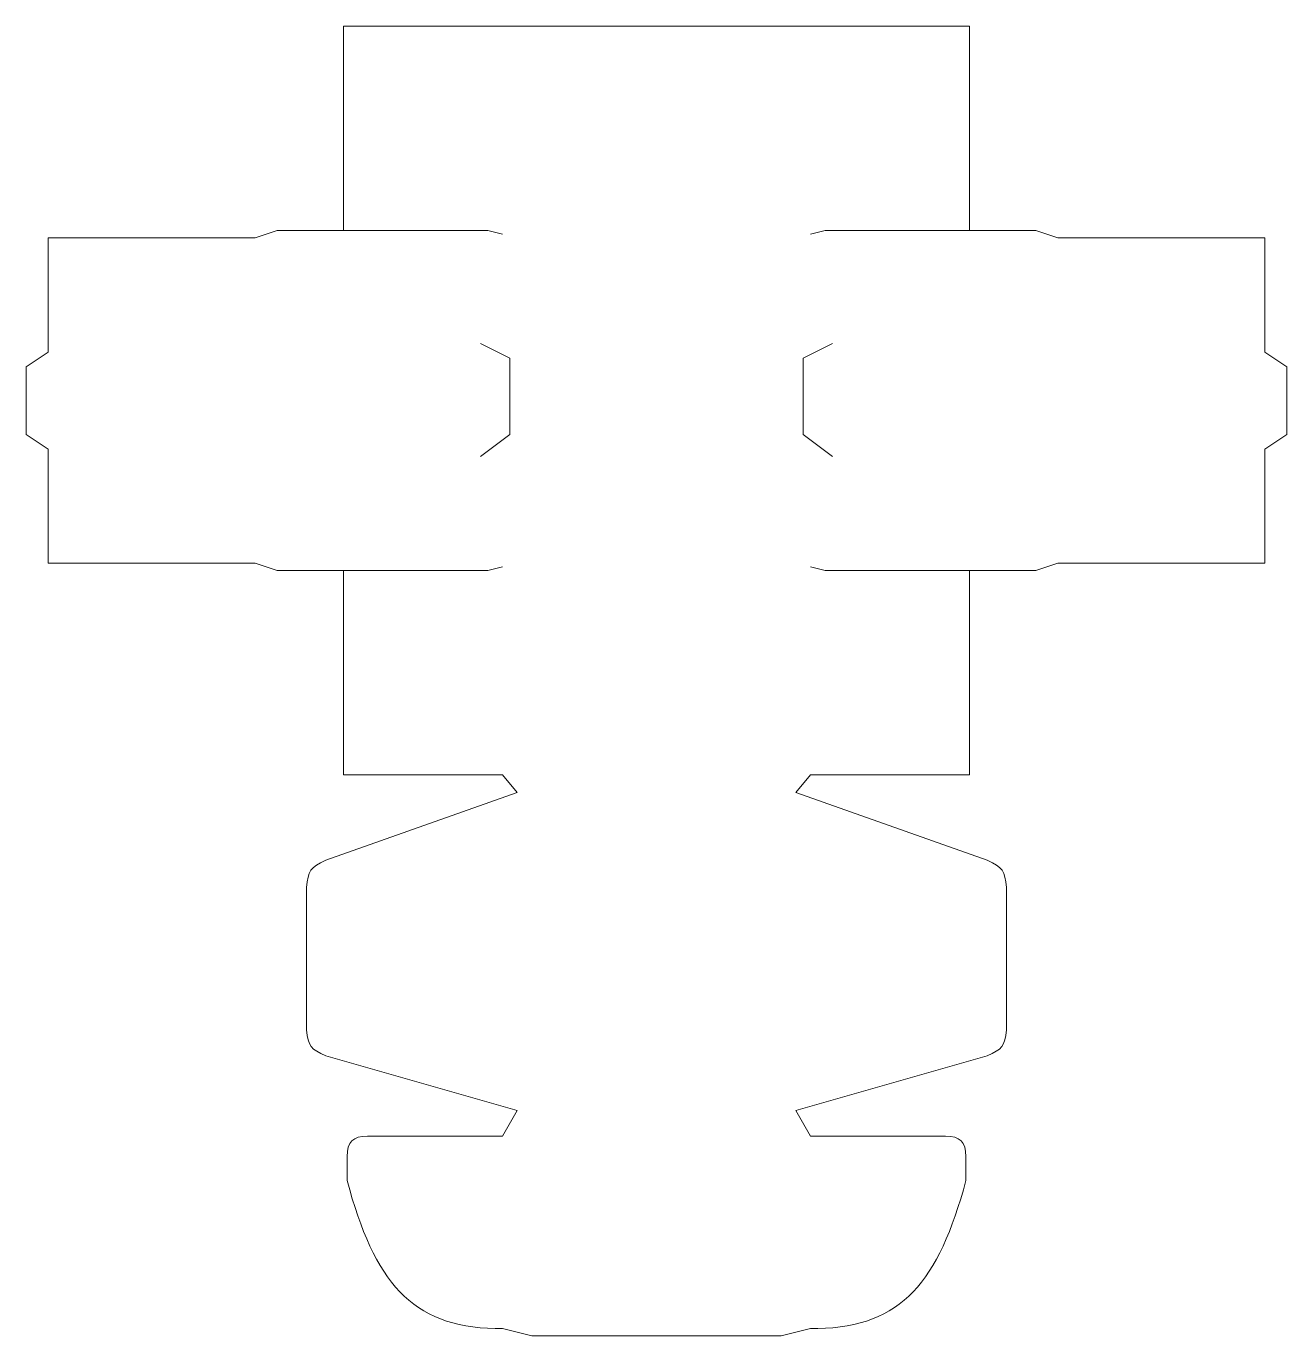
# Model space of a CAD drawing. Header units: millimetres. Extents: x 698 to 1153, y 219 to 691.
import ezdxf

# ---------------------------------------------------------------- set-up
doc = ezdxf.new("R2010")
doc.units = ezdxf.units.MM
doc.layers.add('PDF _Геометрия', color=1, linetype='Continuous')

msp = doc.modelspace()

# ---------------------------------------------------------------- linework, layer by layer
at = {"layer": 'PDF _Геометрия', "lineweight": 20}
for points in [[(1045.02, 390.16), (975.95, 414.67), (981.23, 420.93), (1038.59, 420.93), (1038.59, 494.62), (1062.5, 494.62), (1070.42, 497.27), (1145.09, 497.27), (1145.09, 538.44), (1153.01, 543.72), (1153.01, 568.17), (1145.09, 573.45), (1145.09, 614.62), (1070.42, 614.62), (1062.5, 617.27), (1038.59, 617.27), (1038.59, 690.96), (812.87, 690.96), (812.87, 617.27), (788.95, 617.27), (781.03, 614.62), (706.36, 614.62), (706.36, 573.45), (698.44, 568.17), (698.44, 543.72), (706.36, 538.44), (706.36, 497.27), (781.03, 497.27), (788.95, 494.62), (812.87, 494.62), (812.87, 420.93), (870.23, 420.93), (875.51, 414.67), (806.43, 390.16)], [(870.23, 615.94), (864.94, 617.27), (812.87, 617.27)], [(981.23, 615.94), (986.51, 617.27), (1038.59, 617.27)], [(862.3, 576.58), (872.87, 571.3), (872.87, 543.72), (862.3, 535.8)], [(989.15, 576.58), (978.59, 571.3), (978.59, 543.72), (989.15, 535.8)], [(870.23, 495.94), (864.94, 494.62), (812.87, 494.62)], [(981.23, 495.94), (986.51, 494.62), (1038.59, 494.62)], [(799.52, 380.38), (799.52, 328.97)], [(1051.94, 380.38), (1051.94, 328.97)], [(821.49, 290.71), (870.23, 290.71), (875.51, 299.95), (806.43, 319.66)], [(1045.02, 319.66), (975.95, 299.95), (981.23, 290.71), (1029.96, 290.71)], [(814.16, 274.72), (814.16, 283.38)], [(1037.3, 283.38), (1037.3, 274.72)], [(983.9, 221.32), (981.23, 221.32), (970.67, 218.68), (880.79, 218.68), (870.23, 221.32), (867.56, 221.32)]]:
    msp.add_lwpolyline(points, dxfattribs=at)
for points in [[(799.52, 380.38), (800.06, 386.34), (800.99, 387.65), (806.43, 390.16)], [(1045.02, 390.16), (1050.46, 387.65), (1051.39, 386.34), (1051.94, 380.38)], [(806.43, 319.66), (801.11, 321.96), (800.18, 323.21), (799.52, 328.97)], [(1051.94, 328.97), (1051.27, 323.21), (1050.34, 321.96), (1045.02, 319.66)], [(814.16, 283.38), (814.16, 288.56), (816.31, 290.71), (821.49, 290.71)], [(1029.96, 290.71), (1035.15, 290.71), (1037.3, 288.56), (1037.3, 283.38)], [(814.16, 274.72), (823.93, 238.25), (837.35, 221.85), (867.56, 221.32)], [(1037.3, 274.72), (1027.52, 238.25), (1014.1, 221.85), (983.9, 221.32)]]:
    msp.add_open_spline(points, degree=3, dxfattribs=at)

doc.saveas('drawing.dxf')
